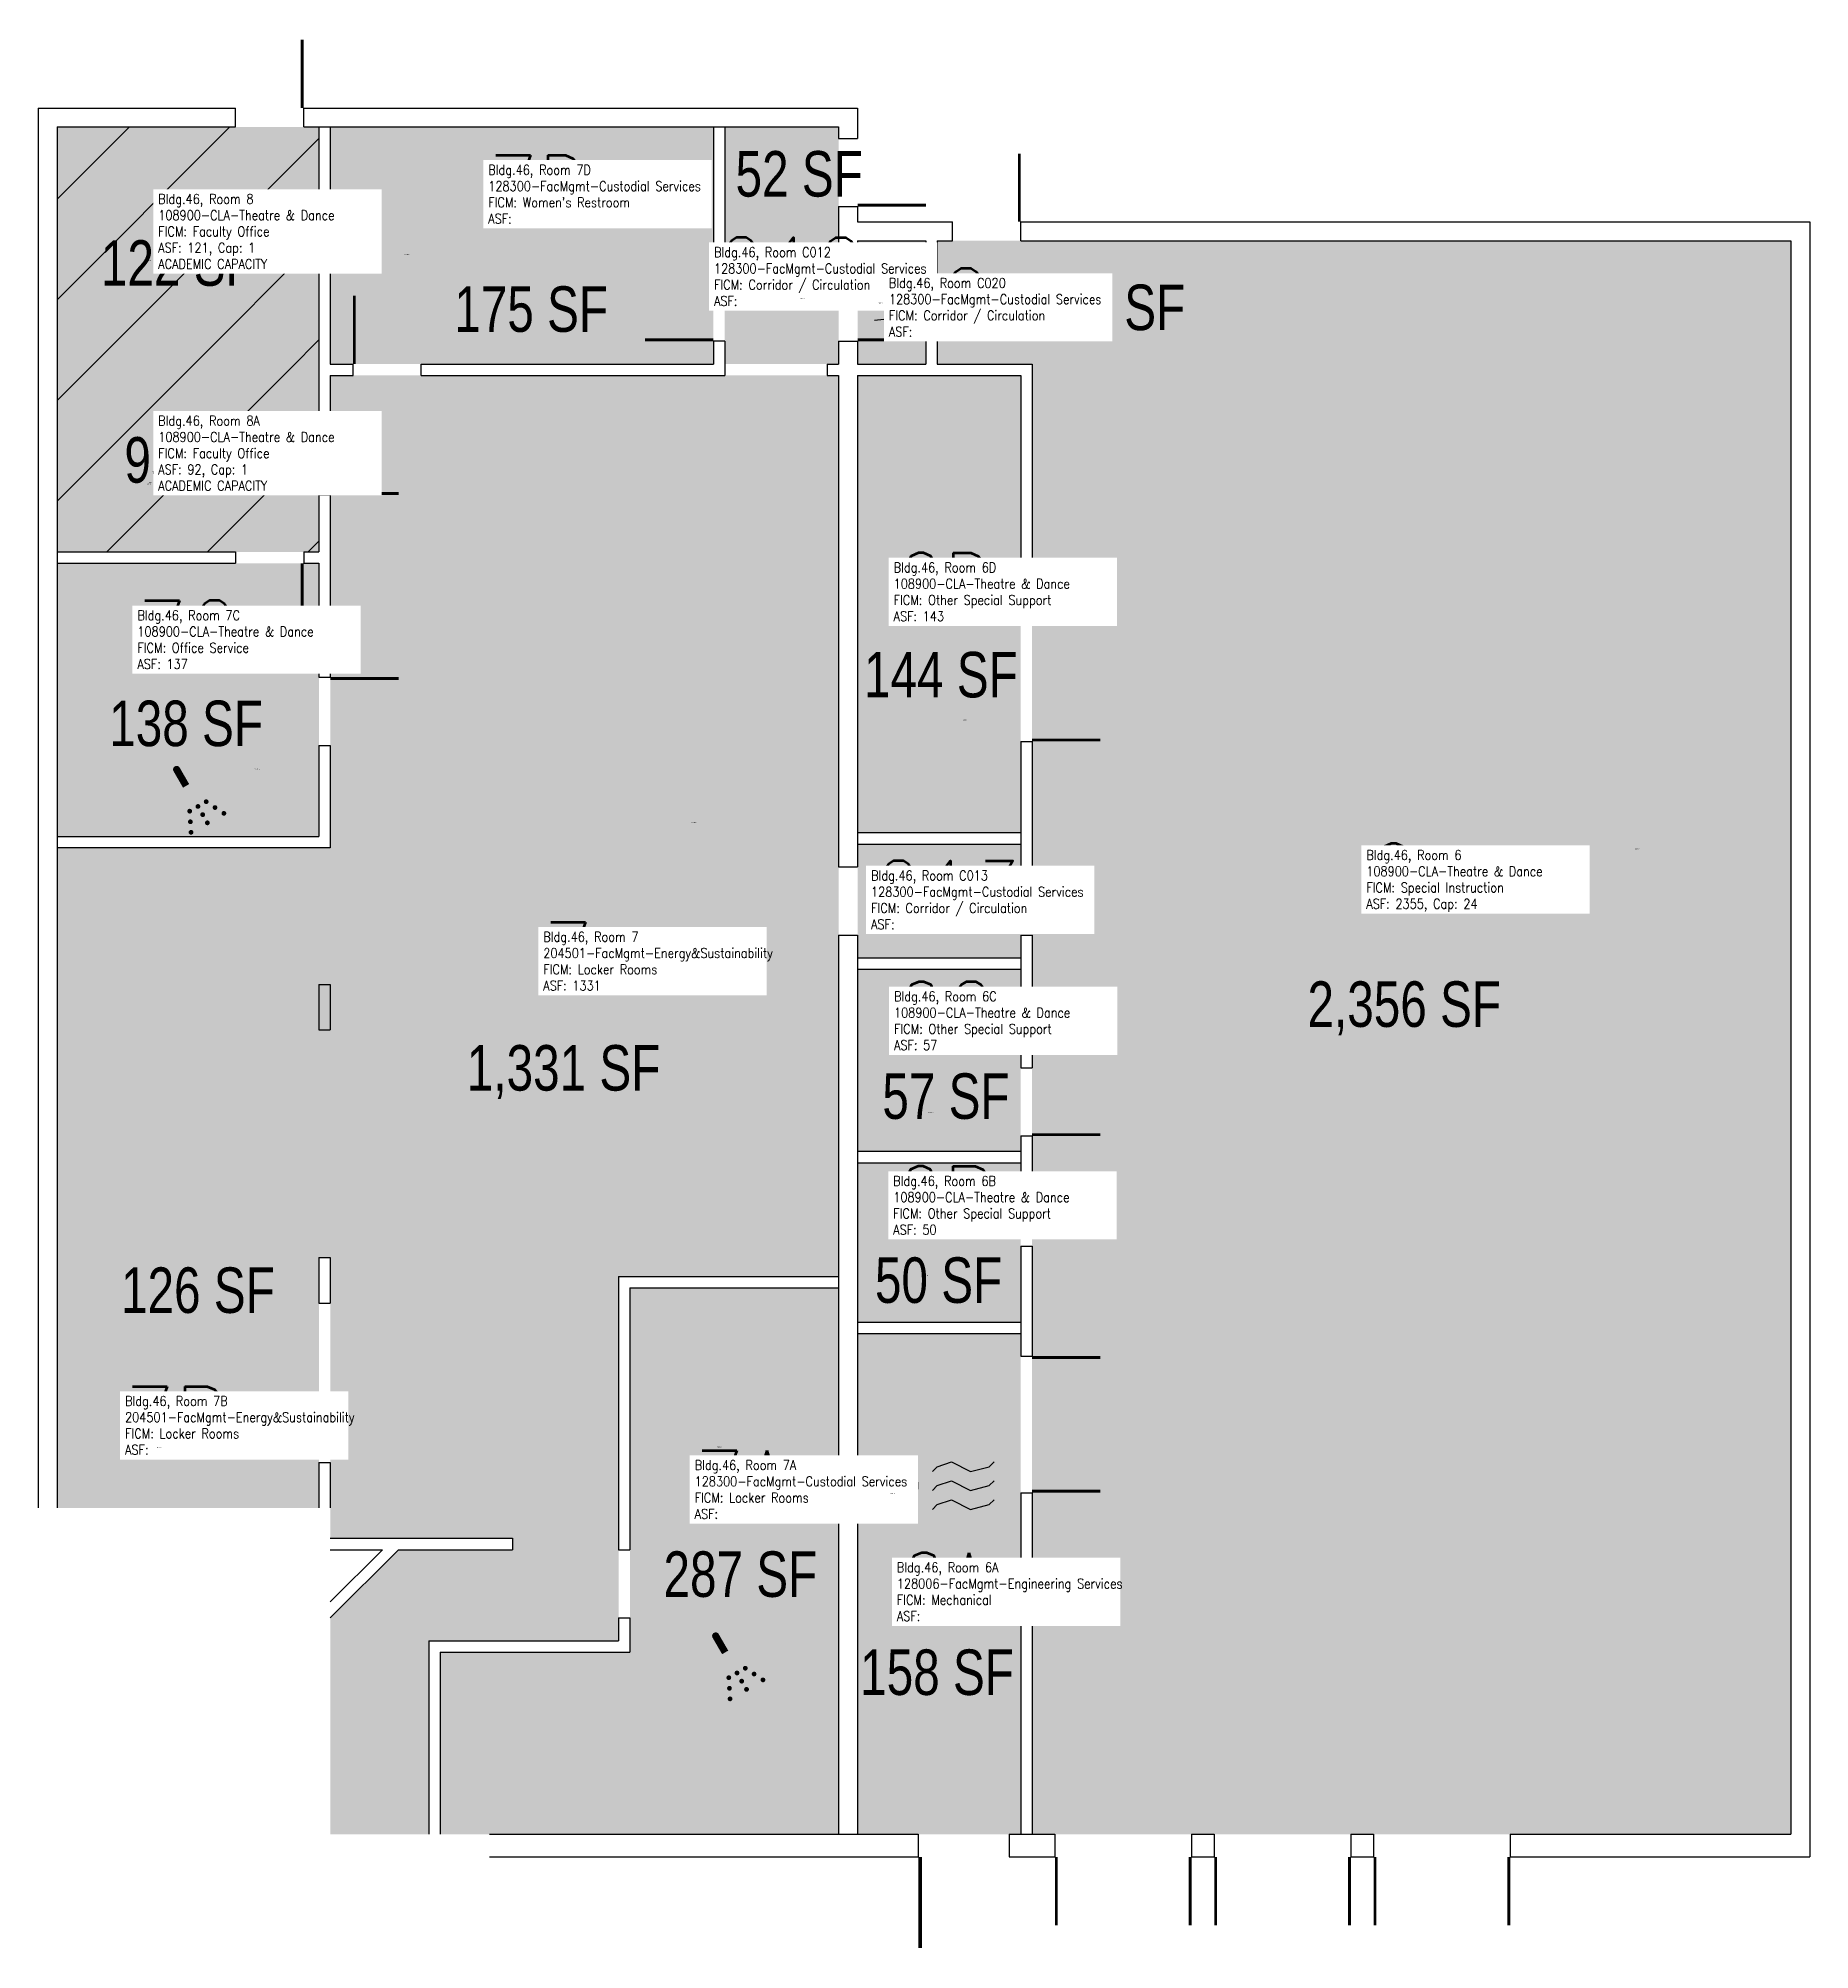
# Model space of a CAD drawing. Header units: inches. Extents: x 0 to 1462, y 0 to 2108.
# Drawn here: x 528 to 1462, y 1100 to 2108 of the extents above; entities outside this region: 2.
import ezdxf
from ezdxf.enums import TextEntityAlignment as Align

# ---------------------------------------------------------------- set-up
doc = ezdxf.new("R2010")
doc.units = ezdxf.units.IN
doc.header["$LTSCALE"] = 10
doc.header["$MEASUREMENT"] = 0
doc.layers.get('0').update_dxf_attribs({"linetype": 'CONTINUOUS'})
for name, color, linetype in [('A-DOOR', 2, 'CONTINUOUS'), ('A-IDEN-ICON', 4, 'CONTINUOUS'), ('A-IDEN-RNUM', 7, 'CONTINUOUS'), ('A-IDEN-SNUM', 4, 'CONTINUOUS'), ('A-IDEN-VNUM', 4, 'CONTINUOUS'), ('A-WALL', 5, 'CONTINUOUS'), ('AREA-TEXT', 3, 'CONTINUOUS'), ('Rooms-Capacity', 4, 'CONTINUOUS'), ('Rooms-Category-Color', 7, 'CONTINUOUS'), ('Rooms-College-Color', 7, 'CONTINUOUS'), ('Rooms-Department-Color', 7, 'CONTINUOUS'), ('Rooms-Division-Color', 7, 'CONTINUOUS'), ('Rooms-Information', 7, 'CONTINUOUS')]:
    doc.layers.add(name, color=color, linetype=linetype)
doc.styles.add('AREA', font='arial.ttf', dxfattribs={"width": 0.75, "height": 24})
doc.styles.add('ROOMSNUMBER', font='txt', dxfattribs={"height": 0.03})
doc.styles.add('ROOMVNUMBER', font='simplex.shx', dxfattribs={"width": 0.85})

# ---------------------------------------------------------------- blocks, each defined once
blk = doc.blocks.new('CPMECH')
at = {"color": 0, "linetype": 'ByBlock'}
for p, q in [((0.015, 0.035), (0.045, 0.045)), ((0.045, 0.045), (0.085, 0.025)), ((0.125, 0.035), (0.135, 0.045)), ((0.005, 0.025), (0.015, 0.035)), ((0.015, -0.005), (0.045, 0.005)), ((0.045, 0.005), (0.085, -0.015)), ((0.085, 0.025), (0.125, 0.035)), ((0.125, -0.005), (0.135, 0.005)), ((0.005, -0.015), (0.015, -0.005)), ((0.015, -0.045), (0.045, -0.035)), ((0.045, -0.035), (0.085, -0.055)), ((0.085, -0.015), (0.125, -0.005)), ((0.125, -0.045), (0.135, -0.035)), ((0.005, -0.055), (0.015, -0.045)), ((0.085, -0.055), (0.125, -0.045))]:
    blk.add_line(p, q, dxfattribs=at)
for points in [[(-0.025, -0.005, 0, 0.02, 0), (-0.025, 0.035, 0.02, 0.02, 0), (-0.025, 0.055, 0.02, 0, 0), (-0.025, 0.065, 0, 0, 0)], [(-0.025, -0.005, 0, 0.02, 0), (-0.025, -0.045, 0.02, 0.02, 0), (-0.025, -0.065, 0.02, 0, 0), (-0.025, -0.075, 0, 0, 0)]]:
    blk.add_lwpolyline(points, format="xyseb", dxfattribs=at)
at = {"color": 0, "linetype": 'ByBlock', "const_width": 0.015}
blk.add_lwpolyline([(-0.025, -0.005), (-0.065, -0.005)], dxfattribs=at)
at = {"color": 0, "linetype": 'ByBlock', "const_width": 0.0075}
blk.add_lwpolyline([(-0.0682, -0.0069, 1), (-0.0618, -0.0031, 1)], format="xyb", close=True, dxfattribs=at)
blk = doc.blocks.new('CPWOMEN')
at = {"color": 0, "linetype": 'ByBlock', "const_width": 0.015}
blk.add_lwpolyline([(-0.0375, 0, 1), (0.0475, 0, 1)], format="xyb", close=True, dxfattribs=at)
for points in [[(0.005, -0.04), (0.005, -0.1)], [(-0.025, -0.07), (0.035, -0.07)]]:
    blk.add_lwpolyline(points, dxfattribs=at)
blk = doc.blocks.new('CPSHOWER')
at = {"color": 0, "linetype": 'ByBlock'}
blk.add_lwpolyline([(-0.015, 0.0396, 0, 0.06, 0), (0.005, 0.005, 0.06, 0.06, 0)], format="xyseb", dxfattribs=at)
for points, const_width in [([(-0.0319, 0.0624, 1), (-0.0281, 0.0689, 1)], 0.0075), ([(0.0302, -0.0036, 1), (0.0345, -0.0011, 1)], 0.005), ([(-0.0045, -0.0236, 1), (-0.0002, -0.0211, 1)], 0.005), ([(-0.0031, -0.0459, 1), (0.0012, -0.0434, 1)], 0.005), ([(0.0128, -0.0136, 1), (0.0172, -0.0111, 1)], 0.005), ([(0.0228, -0.0309, 1), (0.0272, -0.0284, 1)], 0.005), ([(0.0488, -0.0159, 1), (0.0531, -0.0134, 1)], 0.005), ([(0.0675, -0.0282, 1), (0.0718, -0.0257, 1)], 0.005), ([(-0.0018, -0.0682, 1), (0.0025, -0.0657, 1)], 0.005), ([(0.0328, -0.0482, 1), (0.0372, -0.0457, 1)], 0.005)]:
    blk.add_lwpolyline(points, format="xyb", close=True, dxfattribs=dict(at, const_width=const_width))
at = {"color": 0, "linetype": 'ByBlock', "const_width": 0.015}
blk.add_lwpolyline([(-0.01, 0.031), (-0.03, 0.0656)], dxfattribs=at)

msp = doc.modelspace()

# ---------------------------------------------------------------- hatches: boundary and pattern name
at = {"layer": 'Rooms-Capacity'}
h = msp.add_hatch(dxfattribs=at)
h.set_pattern_fill('ANSI31', color=256, scale=300, style=0)
h.paths.add_polyline_path([(538, 1934.1), (676, 1934.1), (676, 2061), (668, 2061), (538, 2061)])
h = msp.add_hatch(dxfattribs=at)
h.set_pattern_fill('ANSI31', color=256, scale=300, style=0)
h.paths.add_polyline_path([(538, 1837), (676, 1837), (676, 1934.1), (538, 1934.1)])
at = {"layer": 'Rooms-Category-Color', "true_color": 0xfa9ba3}
for points in [[(538, 1934.1), (676, 1934.1), (676, 2061), (668, 2061), (538, 2061)], [(538, 1837), (676, 1837), (676, 1934.1), (538, 1934.1)], [(676, 1831), (668, 1831), (538, 1831), (538, 1687), (676, 1687), (676, 1771)]]:
    msp.add_hatch(color=241, dxfattribs=at).paths.add_polyline_path(points)
at = {"layer": 'Rooms-Category-Color', "true_color": 0xadadad}
for points in [[(884, 1936), (884, 1984), (884, 2061), (682, 2061), (682, 1936), (694, 1936)], [(950, 2055), (950, 2061), (890, 2061), (890, 1984), (890, 1936), (950, 1936), (950, 1948)], [(996, 2001), (960, 2001), (960, 1948), (960, 1936), (996, 1936)], [(960, 1623), (1046, 1623), (1046, 1671), (1046, 1683), (960, 1683), (960, 1671)], [(960, 1161), (1040, 1161), (1046, 1161), (1046, 1413), (1046, 1425), (960, 1425)]]:
    msp.add_hatch(color=253, dxfattribs=at).paths.add_polyline_path(points)
at = {"layer": 'Rooms-Category-Color', "true_color": 0xe3f498}
for points in [[(1052, 1529.1), (1052, 1507), (1052, 1413), (1052, 1161), (1064, 1161), (1452, 1161), (1452, 2001), (1010.1, 2001), (1002, 2001), (1002, 1936), (1052, 1936), (1052, 1809), (1052, 1671)], [(960, 1689), (1046, 1689), (1046, 1809), (1046, 1930), (960, 1930)], [(960, 1521), (1046, 1521), (1046, 1529.1), (1046, 1617), (960, 1617)], [(1046, 1431), (1046, 1507), (1046, 1515), (960, 1515), (960, 1431)]]:
    msp.add_hatch(color=61, dxfattribs=at).paths.add_polyline_path(points)
at = {"layer": 'Rooms-Category-Color', "true_color": 0xffe090}
for points in [[(950, 1671), (950, 1930), (890, 1930), (694, 1930), (682, 1930), (682, 1867), (682, 1771), (682, 1681), (538, 1681), (538, 1465), (676, 1465), (682, 1465), (682, 1441), (682, 1317), (778, 1317), (778, 1311), (718, 1311), (682, 1275), (682, 1161), (692, 1161), (734, 1161), (734, 1263), (834, 1263), (834, 1275), (834, 1455), (950, 1455)], [(676, 1441), (676, 1465), (538, 1465), (538, 1333), (676, 1333)], [(950, 1449), (840, 1449), (840, 1275), (840, 1257), (740, 1257), (740, 1161), (950, 1161)]]:
    msp.add_hatch(color=41, dxfattribs=at).paths.add_polyline_path(points)
at = {"layer": 'Rooms-College-Color', "true_color": 0xb2d6e9}
for points in [[(538, 1934.1), (676, 1934.1), (676, 2061), (668, 2061), (538, 2061)], [(1052, 1529.1), (1052, 1507), (1052, 1413), (1052, 1161), (1064, 1161), (1452, 1161), (1452, 2001), (1010.1, 2001), (1002, 2001), (1002, 1936), (1052, 1936), (1052, 1809), (1052, 1671)], [(538, 1837), (676, 1837), (676, 1934.1), (538, 1934.1)], [(960, 1689), (1046, 1689), (1046, 1809), (1046, 1930), (960, 1930)], [(676, 1831), (668, 1831), (538, 1831), (538, 1687), (676, 1687), (676, 1771)], [(960, 1521), (1046, 1521), (1046, 1529.1), (1046, 1617), (960, 1617)], [(1046, 1431), (1046, 1507), (1046, 1515), (960, 1515), (960, 1431)]]:
    msp.add_hatch(color=254, dxfattribs=at).paths.add_polyline_path(points)
at = {"layer": 'Rooms-College-Color', "true_color": 0xadadad}
for points in [[(884, 1936), (884, 1984), (884, 2061), (682, 2061), (682, 1936), (694, 1936)], [(950, 2055), (950, 2061), (890, 2061), (890, 1984), (890, 1936), (950, 1936), (950, 1948)], [(996, 2001), (960, 2001), (960, 1948), (960, 1936), (996, 1936)], [(960, 1623), (1046, 1623), (1046, 1671), (1046, 1683), (960, 1683), (960, 1671)], [(676, 1441), (676, 1465), (538, 1465), (538, 1333), (676, 1333)], [(950, 1449), (840, 1449), (840, 1275), (840, 1257), (740, 1257), (740, 1161), (950, 1161)], [(960, 1161), (1040, 1161), (1046, 1161), (1046, 1413), (1046, 1425), (960, 1425)]]:
    msp.add_hatch(color=253, dxfattribs=at).paths.add_polyline_path(points)
at = {"layer": 'Rooms-College-Color', "true_color": 0xffe090}
msp.add_hatch(color=41, dxfattribs=at).paths.add_polyline_path([(950, 1671), (950, 1930), (890, 1930), (694, 1930), (682, 1930), (682, 1867), (682, 1771), (682, 1681), (538, 1681), (538, 1465), (676, 1465), (682, 1465), (682, 1441), (682, 1317), (778, 1317), (778, 1311), (718, 1311), (682, 1275), (682, 1161), (692, 1161), (734, 1161), (734, 1263), (834, 1263), (834, 1275), (834, 1455), (950, 1455)])
at = {"layer": 'Rooms-Department-Color', "true_color": 0xb2d6e9}
for points in [[(538, 1934.1), (676, 1934.1), (676, 2061), (668, 2061), (538, 2061)], [(1052, 1529.1), (1052, 1507), (1052, 1413), (1052, 1161), (1064, 1161), (1452, 1161), (1452, 2001), (1010.1, 2001), (1002, 2001), (1002, 1936), (1052, 1936), (1052, 1809), (1052, 1671)], [(538, 1837), (676, 1837), (676, 1934.1), (538, 1934.1)], [(960, 1689), (1046, 1689), (1046, 1809), (1046, 1930), (960, 1930)], [(676, 1831), (668, 1831), (538, 1831), (538, 1687), (676, 1687), (676, 1771)], [(960, 1521), (1046, 1521), (1046, 1529.1), (1046, 1617), (960, 1617)], [(1046, 1431), (1046, 1507), (1046, 1515), (960, 1515), (960, 1431)]]:
    msp.add_hatch(color=254, dxfattribs=at).paths.add_polyline_path(points)
at = {"layer": 'Rooms-Department-Color', "true_color": 0xacacac}
for points in [[(884, 1936), (884, 1984), (884, 2061), (682, 2061), (682, 1936), (694, 1936)], [(950, 2055), (950, 2061), (890, 2061), (890, 1984), (890, 1936), (950, 1936), (950, 1948)], [(996, 2001), (960, 2001), (960, 1948), (960, 1936), (996, 1936)], [(960, 1623), (1046, 1623), (1046, 1671), (1046, 1683), (960, 1683), (960, 1671)], [(960, 1161), (1040, 1161), (1046, 1161), (1046, 1413), (1046, 1425), (960, 1425)]]:
    msp.add_hatch(color=253, dxfattribs=at).paths.add_polyline_path(points)
at = {"layer": 'Rooms-Department-Color', "true_color": 0x80bc67}
for points in [[(950, 1671), (950, 1930), (890, 1930), (694, 1930), (682, 1930), (682, 1867), (682, 1771), (682, 1681), (538, 1681), (538, 1465), (676, 1465), (682, 1465), (682, 1441), (682, 1317), (778, 1317), (778, 1311), (718, 1311), (682, 1275), (682, 1161), (692, 1161), (734, 1161), (734, 1263), (834, 1263), (834, 1275), (834, 1455), (950, 1455)], [(676, 1441), (676, 1465), (538, 1465), (538, 1333), (676, 1333)], [(950, 1449), (840, 1449), (840, 1275), (840, 1257), (740, 1257), (740, 1161), (950, 1161)]]:
    msp.add_hatch(color=83, dxfattribs=at).paths.add_polyline_path(points)
at = {"layer": 'Rooms-Division-Color', "true_color": 0xb2d6e9}
for points in [[(538, 1934.1), (676, 1934.1), (676, 2061), (668, 2061), (538, 2061)], [(1052, 1529.1), (1052, 1507), (1052, 1413), (1052, 1161), (1064, 1161), (1452, 1161), (1452, 2001), (1010.1, 2001), (1002, 2001), (1002, 1936), (1052, 1936), (1052, 1809), (1052, 1671)], [(538, 1837), (676, 1837), (676, 1934.1), (538, 1934.1)], [(960, 1689), (1046, 1689), (1046, 1809), (1046, 1930), (960, 1930)], [(676, 1831), (668, 1831), (538, 1831), (538, 1687), (676, 1687), (676, 1771)], [(960, 1521), (1046, 1521), (1046, 1529.1), (1046, 1617), (960, 1617)], [(1046, 1431), (1046, 1507), (1046, 1515), (960, 1515), (960, 1431)]]:
    msp.add_hatch(color=254, dxfattribs=at).paths.add_polyline_path(points)
at = {"layer": 'Rooms-Division-Color', "true_color": 0xadadad}
for points in [[(884, 1936), (884, 1984), (884, 2061), (682, 2061), (682, 1936), (694, 1936)], [(950, 2055), (950, 2061), (890, 2061), (890, 1984), (890, 1936), (950, 1936), (950, 1948)], [(996, 2001), (960, 2001), (960, 1948), (960, 1936), (996, 1936)], [(960, 1623), (1046, 1623), (1046, 1671), (1046, 1683), (960, 1683), (960, 1671)], [(960, 1161), (1040, 1161), (1046, 1161), (1046, 1413), (1046, 1425), (960, 1425)]]:
    msp.add_hatch(color=253, dxfattribs=at).paths.add_polyline_path(points)
at = {"layer": 'Rooms-Division-Color', "true_color": 0x80bc67}
for points in [[(950, 1671), (950, 1930), (890, 1930), (694, 1930), (682, 1930), (682, 1867), (682, 1771), (682, 1681), (538, 1681), (538, 1465), (676, 1465), (682, 1465), (682, 1441), (682, 1317), (778, 1317), (778, 1311), (718, 1311), (682, 1275), (682, 1161), (692, 1161), (734, 1161), (734, 1263), (834, 1263), (834, 1275), (834, 1455), (950, 1455)], [(676, 1441), (676, 1465), (538, 1465), (538, 1333), (676, 1333)], [(950, 1449), (840, 1449), (840, 1275), (840, 1257), (740, 1257), (740, 1161), (950, 1161)]]:
    msp.add_hatch(color=83, dxfattribs=at).paths.add_polyline_path(points)

# ---------------------------------------------------------------- linework, layer by layer
at = {"elevation": 0}
msp.add_lwpolyline([(682, 1936), (682, 1936)], dxfattribs=at)
at = {"layer": 'A-DOOR', "elevation": 0}
for points in [[(667.2, 2071, 1.5, 1.5, 0), (667.2, 2107, 0, 0, 0), (668, 2107, 0, 0, 0.414214), (632, 2071, 0, 0, 0.414214)], [(960, 2019.8, 1.5, 1.5, 0), (996, 2019.8, 0, 0, 0), (996, 2019, 0, 0, 0.414214), (960, 2055, 0, 0, 0.414214)], [(1045.3, 2011, 1.5, 1.5, 0), (1045.3, 2047, 0, 0, 0), (1046.1, 2047, 0, 0, 0.414214), (1010.1, 2011, 0, 0, 0.414214)], [(884, 1948.8, 1.5, 1.5, 0), (848, 1948.8, 0, 0, 0), (848, 1948, 0, 0, -0.414214), (884, 1984, 0, 0, -0.414214)], [(960, 1948.8, 1.5, 1.5, 0), (996, 1948.8, 0, 0, 0), (996, 1948, 0, 0, 0.414214), (960, 1984, 0, 0, 0.414214)], [(694.7, 1936, 1.5, 1.5, 0), (694.7, 1972, 0, 0, 0), (694, 1972, 0, 0, -0.414214), (730, 1936, 0, 0, -0.414214)], [(682, 1867.8, 1.5, 1.5, 0), (718, 1867.8, 0, 0, 0), (718, 1867, 0, 0, 0.414214), (682, 1903, 0, 0, 0.414214)], [(667.2, 1831, 1.5, 1.5, 0), (667.2, 1795, 0, 0, 0), (668, 1795, 0, 0, -0.414214), (632, 1831, 0, 0, -0.414214)], [(1052, 1808.3, 1.5, 1.5, 0), (1088, 1808.3, 0, 0, 0), (1088, 1809, 0, 0, -0.414214), (1052, 1773, 0, 0, -0.414214)], [(1052, 1737.8, 1.5, 1.5, 0), (1088, 1737.8, 0, 0, 0), (1088, 1737, 0, 0, 0.414214), (1052, 1773, 0, 0, 0.414214)], [(682, 1770.3, 1.5, 1.5, 0), (718, 1770.3, 0, 0, 0), (718, 1771, 0, 0, -0.414214), (682, 1735, 0, 0, -0.414214)], [(1052, 1529.8, 1.5, 1.5, 0), (1088, 1529.8, 0, 0, 0), (1088, 1529.1, 0, 0, 0.414214), (1052, 1565.1, 0, 0, 0.414214)], [(1052, 1506.2, 1.5, 1.5, 0), (1088, 1506.2, 0, 0, 0), (1088, 1507, 0, 0, -0.414214), (1052, 1471, 0, 0, -0.414214)], [(1052, 1412.3, 1.5, 1.5, 0), (1088, 1412.3, 0, 0, 0), (1088, 1413, 0, 0, -0.414214), (1052, 1377, 0, 0, -0.414214)], [(1052, 1341.8, 1.5, 1.5, 0), (1088, 1341.8, 0, 0, 0), (1088, 1341, 0, 0, 0.414214), (1052, 1377, 0, 0, 0.414214)], [(993, 1149, 2, 2, 0), (993, 1101.1, 0, 0, 0), (992, 1101.1, 0, 0, 0.414214), (1040, 1149, 0, 0, 0.414214)], [(1064.8, 1149, 1.5, 1.5, 0), (1064.8, 1113, 0, 0, 0), (1064, 1113, 0, 0, 0.414214), (1100, 1149, 0, 0, 0.414214)], [(1135.3, 1149, 1.5, 1.5, 0), (1135.3, 1113, 0, 0, 0), (1136, 1113, 0, 0, -0.414214), (1100, 1149, 0, 0, -0.414214)], [(1148.8, 1149, 1.5, 1.5, 0), (1148.8, 1113, 0, 0, 0), (1148, 1113, 0, 0, 0.414214), (1184, 1149, 0, 0, 0.414214)], [(1219.3, 1149, 1.5, 1.5, 0), (1219.3, 1113, 0, 0, 0), (1220, 1113, 0, 0, -0.414214), (1184, 1149, 0, 0, -0.414214)], [(1232.8, 1149, 1.5, 1.5, 0), (1232.8, 1113, 0, 0, 0), (1232, 1113, 0, 0, 0.414214), (1268, 1149, 0, 0, 0.414214)], [(1303.3, 1149, 1.5, 1.5, 0), (1303.3, 1113, 0, 0, 0), (1304, 1113, 0, 0, -0.414214), (1268, 1149, 0, 0, -0.414214)]]:
    msp.add_lwpolyline(points, format="xyseb", dxfattribs=at)
at = {"layer": 'A-WALL'}
for p, q in [((528, 2071, 0), (632, 2071, 0)), ((528, 2071, 0), (528, 1333, 0)), ((632, 2061, 0), (632, 2071, 0)), ((668, 2071, 0), (960, 2071, 0)), ((668, 2061, 0), (668, 2071, 0)), ((960, 2071, 0), (960, 2055, 0)), ((538, 2061, 0), (632, 2061, 0)), ((538, 2061, 0), (538, 1333, 0)), ((668, 2061, 0), (950, 2061, 0)), ((676, 2061, 0), (676, 1903, 0)), ((682, 2061, 0), (682, 1936, 0)), ((884, 2061, 0), (884, 1984, 0)), ((890, 2061, 0), (890, 1984, 0)), ((950, 2061, 0), (950, 2055, 0)), ((950, 2055, 0), (960, 2055, 0)), ((950, 2019, 0), (950, 1984, 0)), ((950, 2019, 0), (960, 2019, 0)), ((960, 2019, 0), (960, 2011, 0)), ((960, 2011, 0), (1010.1, 2011, 0)), ((1010.1, 2001, 0), (1010.1, 2011, 0)), ((1046.1, 2011, 0), (1462, 2011, 0)), ((1046.1, 2001, 0), (1046.1, 2011, 0)), ((1462, 2011, 0), (1462, 1149, 0)), ((960, 2001, 0), (960, 1984, 0)), ((960, 2001, 0), (996, 2001, 0)), ((996, 2001, 0), (996, 1936, 0)), ((1002, 2001, 0), (1010.1, 2001, 0)), ((1002, 2001, 0), (1002, 1936, 0)), ((1046.1, 2001, 0), (1452, 2001, 0)), ((1452, 2001, 0), (1452, 1161, 0)), ((890, 1984, 0), (884, 1984, 0)), ((950, 1984, 0), (960, 1984, 0)), ((884, 1948, 0), (884, 1936, 0)), ((890, 1948, 0), (884, 1948, 0)), ((890, 1948, 0), (890, 1930, 0)), ((950, 1948, 0), (950, 1936, 0)), ((950, 1948, 0), (960, 1948, 0)), ((960, 1948, 0), (960, 1936, 0)), ((682, 1936, 0), (694, 1936, 0)), ((694, 1930, 0), (694, 1936, 0)), ((730, 1936, 0), (884, 1936, 0)), ((730, 1930, 0), (730, 1936, 0)), ((944, 1936, 0), (950, 1936, 0)), ((944, 1936, 0), (944, 1930, 0)), ((960, 1936, 0), (996, 1936, 0)), ((1002, 1936, 0), (1052, 1936, 0)), ((1052, 1936, 0), (1052, 1809, 0)), ((682, 1930, 0), (682, 1903, 0)), ((682, 1930, 0), (694, 1930, 0)), ((730, 1930, 0), (890, 1930, 0)), ((944, 1930, 0), (950, 1930, 0)), ((950, 1930, 0), (950, 1671, 0)), ((960, 1930, 0), (960, 1671, 0)), ((960, 1930, 0), (1046, 1930, 0)), ((1046, 1930, 0), (1046, 1809, 0)), ((676, 1903, 0), (682, 1903, 0)), ((676, 1867, 0), (676, 1837, 0)), ((676, 1867, 0), (682, 1867, 0)), ((682, 1867, 0), (682, 1771, 0)), ((538, 1837, 0), (632, 1837, 0)), ((632, 1837, 0), (632, 1831, 0)), ((668, 1837, 0), (676, 1837, 0)), ((668, 1837, 0), (668, 1831, 0)), ((538, 1831, 0), (632, 1831, 0)), ((668, 1831, 0), (676, 1831, 0)), ((676, 1831, 0), (676, 1771, 0)), ((1046, 1809, 0), (1052, 1809, 0)), ((676, 1771, 0), (682, 1771, 0)), ((676, 1735, 0), (676, 1687, 0)), ((676, 1735, 0), (682, 1735, 0)), ((682, 1735, 0), (682, 1681, 0)), ((1046, 1737, 0), (1046, 1671, 0)), ((1046, 1737, 0), (1052, 1737, 0)), ((1052, 1737, 0), (1052, 1671, 0)), ((538, 1687, 0), (676, 1687, 0)), ((960, 1689, 0), (1046, 1689, 0)), ((960, 1683, 0), (1046, 1683, 0)), ((682, 1681), (538, 1681)), ((950, 1671, 0), (960, 1671, 0)), ((1046, 1671, 0), (1052, 1671, 0)), ((950, 1635, 0), (950, 1161, 0)), ((950, 1635, 0), (960, 1635, 0)), ((960, 1635, 0), (960, 1161, 0)), ((1046, 1635, 0), (1046, 1565.1, 0)), ((1046, 1635, 0), (1052, 1635, 0)), ((1052, 1635, 0), (1052, 1565.1, 0)), ((960, 1623, 0), (1046, 1623, 0)), ((960, 1617, 0), (1046, 1617, 0)), ((676, 1609, 0), (676, 1585, 0)), ((676, 1609, 0), (682, 1609, 0)), ((682, 1609, 0), (682, 1585, 0)), ((676, 1585, 0), (682, 1585, 0)), ((1046, 1565.1, 0), (1052, 1565.1, 0)), ((1046, 1529.1, 0), (1046, 1507, 0)), ((1046, 1529.1, 0), (1052, 1529.1, 0)), ((1052, 1529.1, 0), (1052, 1507, 0)), ((960, 1521, 0), (1046, 1521, 0)), ((960, 1515, 0), (1046, 1515, 0)), ((1046, 1507, 0), (1052, 1507, 0)), ((676, 1465, 0), (676, 1441, 0)), ((676, 1465, 0), (682, 1465, 0)), ((682, 1465, 0), (682, 1441, 0)), ((1046, 1471, 0), (1046, 1413, 0)), ((1046, 1471, 0), (1052, 1471, 0)), ((1052, 1471, 0), (1052, 1413, 0)), ((834, 1455, 0), (950, 1455, 0)), ((834, 1455, 0), (834, 1311, 0)), ((840, 1449, 0), (950, 1449, 0)), ((840, 1449, 0), (840, 1311, 0)), ((676, 1441, 0), (682, 1441, 0)), ((960, 1431, 0), (1046, 1431, 0)), ((960, 1425, 0), (1046, 1425, 0)), ((1046, 1413, 0), (1052, 1413, 0)), ((676, 1357, 0), (676, 1333, 0)), ((676, 1357, 0), (682, 1357, 0)), ((682, 1357, 0), (682, 1333, 0)), ((682, 1357, 0), (682, 1333, 0)), ((1046, 1341, 0), (1046, 1161, 0)), ((1046, 1341, 0), (1052, 1341, 0)), ((1052, 1341, 0), (1052, 1161, 0)), ((682, 1317, 0), (778, 1317, 0)), ((682, 1283.5, 0), (709.5, 1311, 0)), ((682, 1275, 0), (718, 1311, 0)), ((682, 1311, 0), (709.5, 1311, 0)), ((718, 1311, 0), (778, 1311, 0)), ((778, 1317, 0), (778, 1311, 0)), ((834, 1311, 0), (840, 1311, 0)), ((834, 1275, 0), (834, 1263, 0)), ((834, 1275, 0), (840, 1275, 0)), ((840, 1275, 0), (840, 1257, 0)), ((734, 1263, 0), (834, 1263, 0)), ((734, 1263, 0), (734, 1161, 0)), ((740, 1257, 0), (840, 1257, 0)), ((740, 1257, 0), (740, 1161, 0)), ((766, 1161, 0), (992, 1161, 0)), ((992, 1161, 0), (992, 1149, 0)), ((1040, 1161, 0), (1064, 1161, 0)), ((1040, 1161, 0), (1040, 1149, 0)), ((1064, 1161, 0), (1064, 1149, 0)), ((1136, 1161, 0), (1136, 1149, 0)), ((1136, 1161, 0), (1148, 1161, 0)), ((1136, 1161, 0), (1148, 1161, 0)), ((1148, 1161, 0), (1148, 1149, 0)), ((1220, 1161, 0), (1232, 1161, 0)), ((1220, 1161, 0), (1220, 1149, 0)), ((1220, 1161, 0), (1232, 1161, 0)), ((1232, 1161, 0), (1232, 1149, 0)), ((1304, 1161, 0), (1452, 1161, 0)), ((1304, 1161, 0), (1304, 1149, 0)), ((766, 1149, 0), (992, 1149, 0)), ((1040, 1149, 0), (1064, 1149, 0)), ((1136, 1149, 0), (1148, 1149, 0)), ((1136, 1149, 0), (1148, 1149, 0)), ((1220, 1149, 0), (1232, 1149, 0)), ((1220, 1149, 0), (1232, 1149, 0)), ((1304, 1149, 0), (1462, 1149, 0)), ((0, 0), (1, 0)), ((0, 0), (1, 0))]:
    msp.add_line(p, q, dxfattribs=at)
at = {"layer": 'AREA-TEXT'}
msp.add_line((1058.6, 1968.7), (969, 1959), dxfattribs=at)

# ---------------------------------------------------------------- block references
at = {"layer": 'A-IDEN-ICON', "xscale": 250, "yscale": 250, "zscale": 250}
for name, p, rotation in [('CPWOMEN', (722.1, 2022.2, 0), 90.00000000444675), ('CPSHOWER', (608.5, 1705.9, 0), 2.223368870446859e-09), ('CPMECH', (998.2, 1346, 0), 2.223368870446859e-09), ('CPSHOWER', (892.7, 1249.1, 0), 2.223368870446859e-09)]:
    msp.add_blockref(name, p, dxfattribs=dict(at, rotation=rotation))

# ---------------------------------------------------------------- texts
at = {"layer": 'A-IDEN-RNUM', "style": 'ROOMSNUMBER'}
for s, p in [('0008-00', (584.8, 1990.4, 0)), ('0007-D0', (721.1, 1993.6, 0)), ('C012-00', (929.2, 1970.5, 0)), ('C020-00', (970.5, 1968, 0)), ('0008-A0', (585.4, 1872.6, 0)), ('0006-D0', (1015.4, 1748.2, 0)), ('0007-C0', (642.2, 1722.4, 0)), ('0007-00', (872.4, 1694, 0)), ('0006-00', (1369.6, 1680.2, 0)), ('C013-00', (989.6, 1656.4, 0)), ('0006-C0', (997.1, 1541.3, 0)), ('0006-B0', (994.4, 1455.4, 0)), ('0007-B0', (590.7, 1364.8, 0)), ('0007-A0', (885.9, 1364.9, 0)), ('0006-A0', (977, 1340.3, 0))]:
    msp.add_text(s, height=0.36, dxfattribs=at).set_placement(p)
at = {"layer": 'A-IDEN-SNUM', "style": 'ROOMSNUMBER'}
for s, p in [('0460000800', (584.8, 1990.4, 0)), ('04600007D0', (721.1, 1993.6, 0)), ('0460C01200', (929.2, 1970.5, 0)), ('0460C02000', (970.5, 1968, 0)), ('04600008A0', (584.8, 1873.5, 0)), ('04600006D0', (1015.4, 1748.2, 0)), ('04600007C0', (642.2, 1722.4, 0)), ('0460000700', (872.4, 1694, 0)), ('0460000600', (1369.6, 1680.2, 0)), ('0460C01300', (989.6, 1656.4, 0)), ('04600006C0', (997.1, 1541.3, 0)), ('04600006B0', (994.4, 1455.4, 0)), ('04600007B0', (590.7, 1364.8, 0)), ('04600007A0', (885.9, 1364.9, 0)), ('04600006A0', (977, 1340.3, 0))]:
    msp.add_text(s, height=0.36, dxfattribs=at).set_placement(p)
at = {"layer": 'A-IDEN-VNUM', "style": 'ROOMVNUMBER', "width": 0.85}
for s, p in [('7D', (765.3, 2010.1, 0)), ('8', (591.3, 1986.2, 0)), ('C12', (884.3, 1966.7)), ('C2', (976.5, 1950.5, 0)), ('8A', (591.3, 1869.3, 0)), ('6D', (979, 1800.5, 0)), ('7C', (580.3, 1775.3, 0)), ('6', (1228.2, 1647.2, 0)), ('C13', (967.1, 1638.1, 0)), ('7', (794.3, 1605.8, 0)), ('6C', (979.2, 1574.4, 0)), ('6B', (978.8, 1477.1, 0)), ('7B', (573.8, 1361.1, 0)), ('7A', (874.1, 1327.3, 0)), ('6A', (980.7, 1273.4, 0))]:
    msp.add_text(s, height=36, dxfattribs=at).set_placement(p)
at = {"layer": 'AREA-TEXT', "style": 'AREA', "width": 0.75}
for s, p in [('52 SF', (929.2, 2036.3, 0)), ('122 SF', (601.6, 1989.3)), ('175 SF', (787.9, 1965)), ('16 SF', (1099.2, 1965.9, 0)), ('93 SF', (607, 1885.5)), ('144 SF', (1003.9, 1772.3, 0)), ('138 SF', (606, 1746.6)), ('36 SF', (1003.5, 1655.3, 0)), ('2,356 SF', (1248.2, 1598.6)), ('1,331 SF', (805, 1565)), ('57 SF', (1006.6, 1550.1, 0)), ('50 SF', (1002.7, 1453.1, 0)), ('126 SF', (612.2, 1447.8)), ('287 SF', (898.2, 1298.1, 0)), ('158 SF', (1001.9, 1246.4, 0))]:
    msp.add_text(s, height=24, dxfattribs=at).set_placement(p, align=Align.MIDDLE_CENTER)

# ---------------------------------------------------------------- next in the draw order: texts
at = {"layer": 'Rooms-Information', "width": 115.2, "attachment_point": 7, "style": 'ROOMVNUMBER', "bg_fill": 3, "box_fill_scale": 1.5, "bg_fill_color": 256, "bg_fill_true_color": 13158600, "bg_fill_transparency": 0}
for s, insert, char_height in [("Bldg.46, Room 7D^M^J128300-FacMgmt-Custodial Services^M^JFICM: Women's Restroom^M^JASF: ", (765.3, 2010.1, 0), 5.143), ('Bldg.46, Room 8^M^J108900-CLA-Theatre & Dance^M^JFICM: Faculty Office^M^JASF: 121, Cap: 1^M^JACADEMIC CAPACITY', (591.3, 1986.2, 0), 5.1429), ('Bldg.46, Room C020^M^J128300-FacMgmt-Custodial Services^M^JFICM: Corridor / Circulation^M^JASF: ', (976.5, 1950.5, 0), 5.143), ('Bldg.46, Room 8A^M^J108900-CLA-Theatre & Dance^M^JFICM: Faculty Office^M^JASF: 92, Cap: 1^M^JACADEMIC CAPACITY', (591.3, 1869.3, 0), 5.1429), ('Bldg.46, Room 6D^M^J108900-CLA-Theatre & Dance^M^JFICM: Other Special Support^M^JASF: 143', (979, 1800.5, 0), 5.143), ('Bldg.46, Room 7C^M^J108900-CLA-Theatre & Dance^M^JFICM: Office Service^M^JASF: 137', (580.3, 1775.3, 0), 5.143), ('Bldg.46, Room 6^M^J108900-CLA-Theatre & Dance^M^JFICM: Special Instruction^M^JASF: 2355, Cap: 24', (1228.2, 1647.2, 0), 5.143), ('Bldg.46, Room C013^M^J128300-FacMgmt-Custodial Services^M^JFICM: Corridor / Circulation^M^JASF: ', (967.1, 1638.1, 0), 5.143), ('Bldg.46, Room 7^M^J204501-FacMgmt-Energy&Sustainability^M^JFICM: Locker Rooms^M^JASF: 1331', (794.3, 1605.8, 0), 5.143), ('Bldg.46, Room 6C^M^J108900-CLA-Theatre & Dance^M^JFICM: Other Special Support^M^JASF: 57', (979.2, 1574.4, 0), 5.143), ('Bldg.46, Room 6B^M^J108900-CLA-Theatre & Dance^M^JFICM: Other Special Support^M^JASF: 50', (978.8, 1477.1, 0), 5.143), ('Bldg.46, Room 7B^M^J204501-FacMgmt-Energy&Sustainability^M^JFICM: Locker Rooms^M^JASF: ', (573.8, 1361.1, 0), 5.143), ('Bldg.46, Room 7A^M^J128300-FacMgmt-Custodial Services^M^JFICM: Locker Rooms^M^JASF: ', (874.1, 1327.3, 0), 5.143), ('Bldg.46, Room 6A^M^J128006-FacMgmt-Engineering Services^M^JFICM: Mechanical^M^JASF: ', (980.7, 1273.4, 0), 5.143)]:
    msp.add_mtext(s, dxfattribs=dict(at, insert=insert, char_height=char_height))

# ---------------------------------------------------------------- next in the draw order: texts
at = {"layer": 'Rooms-Information', "insert": (884.3, 1966.7), "char_height": 5.143, "width": 115.2, "attachment_point": 7, "style": 'ROOMVNUMBER', "bg_fill": 3, "box_fill_scale": 1.5, "bg_fill_color": 256, "bg_fill_true_color": 13158600, "bg_fill_transparency": 0}
msp.add_mtext('Bldg.46, Room C012^M^J128300-FacMgmt-Custodial Services^M^JFICM: Corridor / Circulation^M^JASF: ', dxfattribs=at)

doc.saveas('drawing.dxf')
